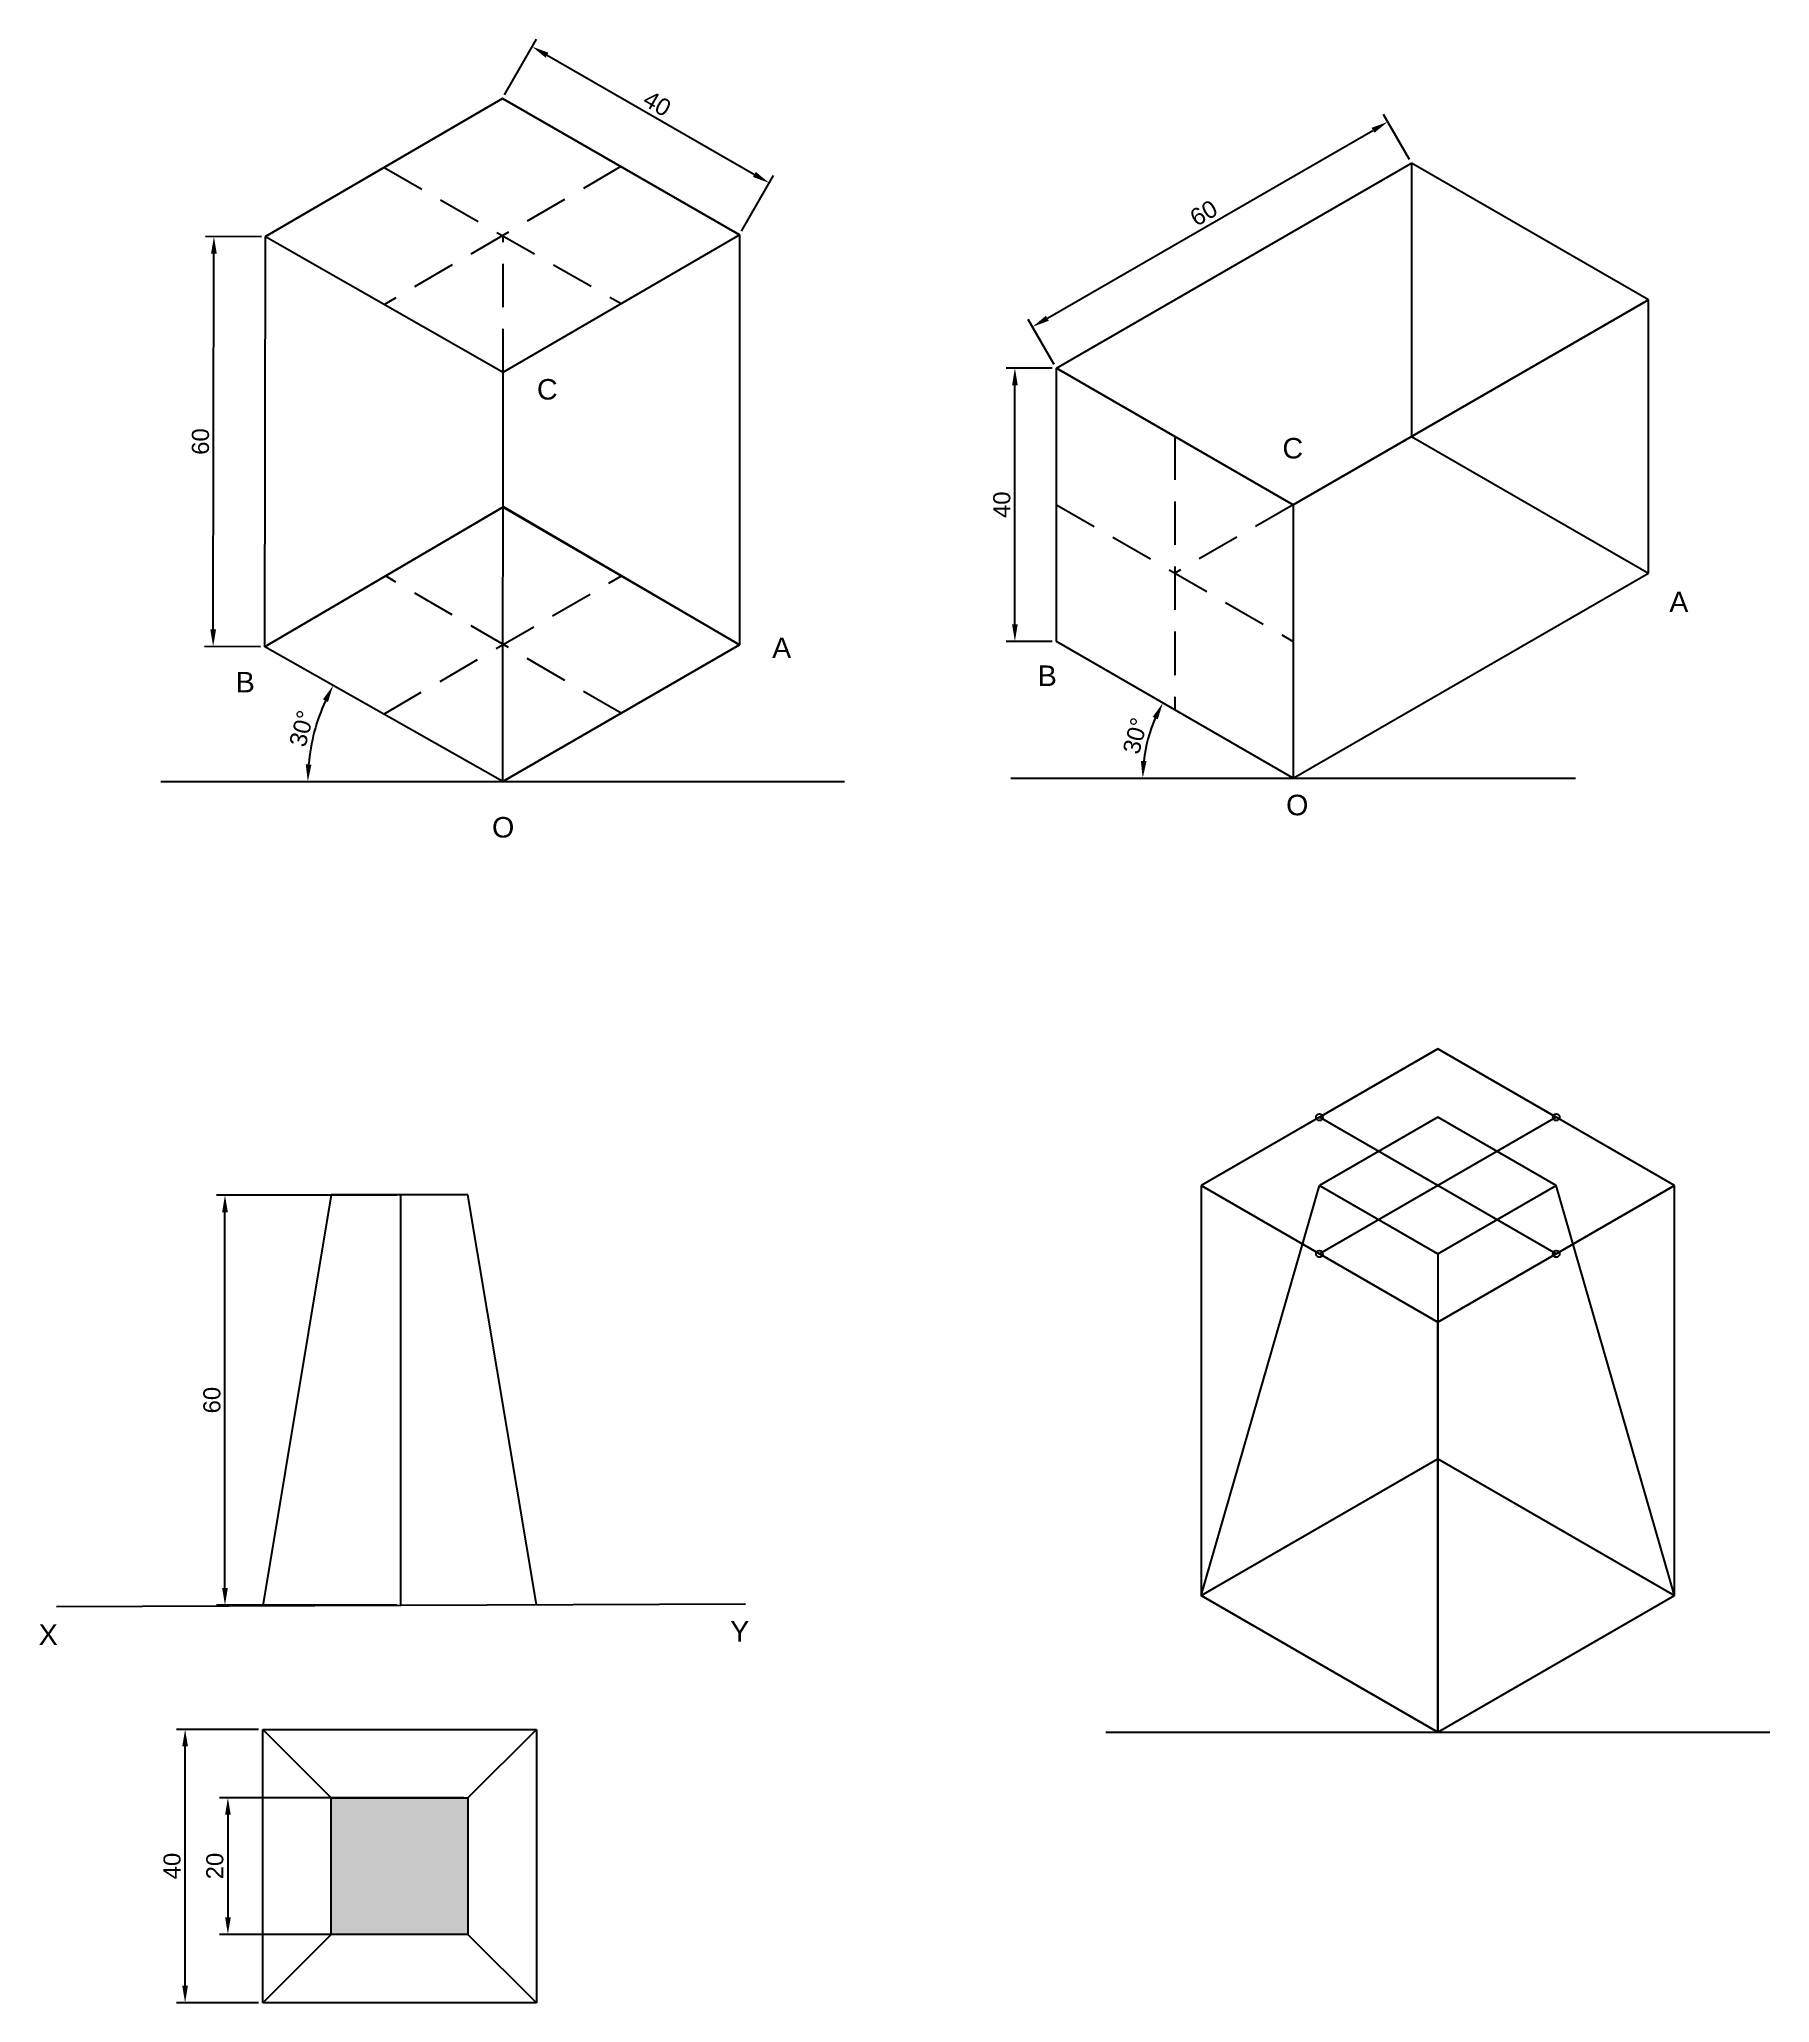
# Model space of a CAD drawing. Header units: centimetres. Extents: x 37019 to 37272, y 6620 to 6908.
import ezdxf

# ---------------------------------------------------------------- set-up
doc = ezdxf.new("R2010")
doc.units = ezdxf.units.CM
doc.header["$PDMODE"] = 33
doc.linetypes.add('HIDDEN', pattern=[9.525, 6.35, -3.175])
doc.layers.get('0').update_dxf_attribs({"true_color": 0xffffff})
doc.layers.add('Hash', color=2, linetype='Continuous')
doc.layers.add('POINT', color=3, linetype='Continuous')
doc.layers.add('Layer1', color=7, linetype='Continuous', true_color=0x707070)
doc.layers.add('Layer2', color=7, linetype='HIDDEN', true_color=0x969696)
doc.styles.add('Annotative', font='arial.ttf')
doc.styles.get("Standard").update_dxf_attribs({"font": 'arial.ttf'})
doc.dimstyles.new('Annotative', dxfattribs={"dimscale": 0, "dimtxt": 2.5, "dimasz": 2.5, "dimexe": 1.25, "dimexo": 0.625, "dimtad": 1, "dimtxsty": 'Standard', "dimcen": 2.5, "dimadec": 0, "dimazin": 0, "dimtfac": 1, "dimtmove": 0, "dimatfit": 3, "dimfxl": 1, "dimarcsym": 0})

# ---------------------------------------------------------------- blocks, each defined once
blk = doc.blocks.new('*D2')
at = {"color": 0, "lineweight": -2, "transparency": 16777216}
for p, q in [((37051.59, 6878.93), (37043.4, 6878.95)), ((37044.54, 6821.45), (37044.65, 6876.45)), ((37051.47, 6818.93), (37043.28, 6818.95))]:
    blk.add_line(p, q, dxfattribs=at)
at = {"color": 0, "transparency": 16777216}
for points in [[(37044.23, 6876.45), (37045.06, 6876.45), (37044.65, 6878.95)], [(37044.12, 6821.45), (37044.96, 6821.45), (37044.53, 6818.95)]]:
    blk.add_solid(points, dxfattribs=at)
at = {"layer": 'Defpoints', "color": 0, "transparency": 16777216}
for p in [(37044.65, 6878.95), (37052.21, 6878.93), (37052.1, 6818.93)]:
    blk.add_point(p, dxfattribs=at)
at = {"color": 0, "transparency": 16777216, "insert": (37042.69, 6848.95), "char_height": 2.5, "attachment_point": 5, "rotation": 89.8886}
blk.add_mtext('60', dxfattribs=at)
blk = doc.blocks.new('*D3')
at = {"color": 0, "lineweight": -2, "transparency": 16777216}
for p, q in [((37087.16, 6899.69), (37091.83, 6907.82)), ((37093.37, 6905.49), (37123.71, 6888.03)), ((37121.83, 6879.74), (37126.5, 6887.87))]:
    blk.add_line(p, q, dxfattribs=at)
at = {"color": 0, "transparency": 16777216}
for points in [[(37093.58, 6905.85), (37093.17, 6905.13), (37091.21, 6906.73)], [(37123.92, 6888.4), (37123.5, 6887.67), (37125.88, 6886.79)]]:
    blk.add_solid(points, dxfattribs=at)
at = {"layer": 'Defpoints', "color": 0, "transparency": 16777216}
for p in [(37086.84, 6899.15), (37125.88, 6886.79), (37121.52, 6879.2)]:
    blk.add_point(p, dxfattribs=at)
at = {"color": 0, "transparency": 16777216, "insert": (37109.49, 6898.41), "char_height": 2.5, "attachment_point": 5, "rotation": 330.0873}
blk.add_mtext('40', dxfattribs=at)
blk = doc.blocks.new('*D4')
at = {"color": 0, "lineweight": -2, "transparency": 16777216}
blk.add_arc((37086.89, 6799.19), 28.5, 155.4583, 174.9732, dxfattribs=at)
at = {"color": 0, "transparency": 16777216}
for points in [[(37060.59, 6811.22), (37061.33, 6810.84), (37062.09, 6813.26)], [(37058.91, 6801.67), (37058.08, 6801.71), (37058.38, 6799.19)]]:
    blk.add_solid(points, dxfattribs=at)
at = {"layer": 'Defpoints', "color": 0, "transparency": 16777216}
for p in [(37052.1, 6818.93), (37060.05, 6808.81), (37036.89, 6799.19), (37086.89, 6799.19), (37136.89, 6799.19)]:
    blk.add_point(p, dxfattribs=at)
at = {"color": 0, "transparency": 16777216, "insert": (37057.49, 6806.95), "char_height": 2.5, "attachment_point": 5, "rotation": 75.2157}
blk.add_mtext('30°', dxfattribs=at)
blk = doc.blocks.new('*D5')
at = {"color": 0, "lineweight": -2, "transparency": 16777216}
for p, q in [((37167.26, 6859.7), (37160.56, 6859.7)), ((37161.81, 6822.2), (37161.81, 6857.2)), ((37167.26, 6819.7), (37160.56, 6819.7))]:
    blk.add_line(p, q, dxfattribs=at)
at = {"color": 0, "transparency": 16777216}
for points in [[(37161.4, 6857.2), (37162.23, 6857.2), (37161.81, 6859.7)], [(37161.4, 6822.2), (37162.23, 6822.2), (37161.81, 6819.7)]]:
    blk.add_solid(points, dxfattribs=at)
at = {"layer": 'Defpoints', "color": 0, "transparency": 16777216}
for p in [(37161.81, 6859.7), (37167.88, 6859.7), (37167.88, 6819.7)]:
    blk.add_point(p, dxfattribs=at)
at = {"color": 0, "transparency": 16777216, "insert": (37159.91, 6839.7), "char_height": 2.5, "attachment_point": 5, "rotation": 90}
blk.add_mtext('40', dxfattribs=at)
blk = doc.blocks.new('*D6')
at = {"color": 0, "lineweight": -2, "transparency": 16777216}
for p, q in [((37219.53, 6890.24), (37215.73, 6896.83)), ((37166.56, 6866.99), (37214.19, 6894.49)), ((37167.57, 6860.24), (37163.77, 6866.83))]:
    blk.add_line(p, q, dxfattribs=at)
at = {"color": 0, "transparency": 16777216}
for points in [[(37213.99, 6894.86), (37214.4, 6894.13), (37216.36, 6895.74)], [(37166.35, 6867.36), (37166.77, 6866.63), (37164.4, 6865.74)]]:
    blk.add_solid(points, dxfattribs=at)
at = {"layer": 'Defpoints', "color": 0, "transparency": 16777216}
for p in [(37216.36, 6895.74), (37219.85, 6889.7), (37167.88, 6859.7)]:
    blk.add_point(p, dxfattribs=at)
at = {"color": 0, "transparency": 16777216, "insert": (37189.43, 6882.39), "char_height": 2.5, "attachment_point": 5, "rotation": 30}
blk.add_mtext('60', dxfattribs=at)
blk = doc.blocks.new('*D7')
at = {"color": 0, "lineweight": -2, "transparency": 16777216}
blk.add_arc((37202.53, 6799.7), 22.01, 156.5106, 173.4894, dxfattribs=at)
at = {"color": 0, "transparency": 16777216}
for points in [[(37181.97, 6808.66), (37182.71, 6808.29), (37183.46, 6810.71)], [(37181.07, 6802.18), (37180.24, 6802.22), (37180.51, 6799.7)]]:
    blk.add_solid(points, dxfattribs=at)
at = {"layer": 'Defpoints', "color": 0, "transparency": 16777216}
for p in [(37167.88, 6819.7), (37181.84, 6807.23), (37161.23, 6799.7), (37202.53, 6799.7), (37243.82, 6799.7)]:
    blk.add_point(p, dxfattribs=at)
at = {"color": 0, "transparency": 16777216, "insert": (37179.43, 6805.89), "char_height": 2.5, "attachment_point": 5, "rotation": 75}
blk.add_mtext('30°', dxfattribs=at)
blk = doc.blocks.new('*D8')
at = {"color": 0, "lineweight": -2, "transparency": 16777216}
for p, q in [((37071.39, 6738.67), (37045.01, 6738.67)), ((37046.26, 6681.17), (37046.26, 6736.17)), ((37071.39, 6678.67), (37045.01, 6678.67))]:
    blk.add_line(p, q, dxfattribs=at)
at = {"color": 0, "transparency": 16777216}
for points in [[(37045.85, 6736.17), (37046.68, 6736.17), (37046.26, 6738.67)], [(37045.85, 6681.17), (37046.68, 6681.17), (37046.26, 6678.67)]]:
    blk.add_solid(points, dxfattribs=at)
at = {"layer": 'Defpoints', "color": 0, "transparency": 16777216}
for p in [(37046.26, 6738.67), (37072.01, 6738.67), (37072.01, 6678.67)]:
    blk.add_point(p, dxfattribs=at)
at = {"color": 0, "transparency": 16777216, "insert": (37044.36, 6708.67), "char_height": 2.5, "attachment_point": 5, "rotation": 90}
blk.add_mtext('60', dxfattribs=at)
blk = doc.blocks.new('*D9')
at = {"color": 0, "lineweight": -2, "transparency": 16777216}
for p, q in [((37081.18, 6650.49), (37045.44, 6650.49)), ((37046.69, 6647.99), (37046.69, 6632.99)), ((37081.18, 6630.49), (37045.44, 6630.49))]:
    blk.add_line(p, q, dxfattribs=at)
at = {"color": 0, "transparency": 16777216}
for points in [[(37046.28, 6647.99), (37047.11, 6647.99), (37046.69, 6650.49)], [(37046.28, 6632.99), (37047.11, 6632.99), (37046.69, 6630.49)]]:
    blk.add_solid(points, dxfattribs=at)
at = {"layer": 'Defpoints', "color": 0, "transparency": 16777216}
for p in [(37081.81, 6650.49), (37046.69, 6630.49), (37081.81, 6630.49)]:
    blk.add_point(p, dxfattribs=at)
at = {"color": 0, "transparency": 16777216, "insert": (37044.79, 6640.49), "char_height": 2.5, "attachment_point": 5, "rotation": 90}
blk.add_mtext('20', dxfattribs=at)
blk = doc.blocks.new('*D10')
at = {"color": 0, "lineweight": -2, "transparency": 16777216}
for p, q in [((37051.18, 6660.49), (37039.18, 6660.49)), ((37040.43, 6622.99), (37040.43, 6657.99)), ((37051.18, 6620.49), (37039.18, 6620.49))]:
    blk.add_line(p, q, dxfattribs=at)
at = {"color": 0, "transparency": 16777216}
for points in [[(37040.01, 6657.99), (37040.85, 6657.99), (37040.43, 6660.49)], [(37040.01, 6622.99), (37040.85, 6622.99), (37040.43, 6620.49)]]:
    blk.add_solid(points, dxfattribs=at)
at = {"layer": 'Defpoints', "color": 0, "transparency": 16777216}
for p in [(37040.43, 6660.49), (37051.81, 6660.49), (37051.81, 6620.49)]:
    blk.add_point(p, dxfattribs=at)
at = {"color": 0, "transparency": 16777216, "insert": (37038.53, 6640.49), "char_height": 2.5, "attachment_point": 5, "rotation": 90}
blk.add_mtext('40', dxfattribs=at)

msp = doc.modelspace()

# ---------------------------------------------------------------- hatches: boundary and pattern name
at = {"layer": 'Hash'}
h = msp.add_hatch(color=256, dxfattribs=at)
h.dxf.hatch_style = 1
h.paths.add_polyline_path([(37081.809, 6630.487), (37081.809, 6650.487), (37061.809, 6650.487), (37061.809, 6630.487)])

# ---------------------------------------------------------------- linework, layer by layer
for p, q in [((37086.844, 6899.149), (37052.212, 6878.932)), ((37052.212, 6878.932), (37086.844, 6899.149)), ((37121.515, 6879.202), (37086.844, 6899.149)), ((37086.844, 6899.149), (37121.515, 6879.202)), ((37167.885, 6859.703), (37219.846, 6889.703)), ((37254.487, 6869.703), (37219.846, 6889.703)), ((37219.846, 6889.703), (37219.846, 6849.703)), ((37052.095, 6818.932), (37052.212, 6878.932)), ((37052.212, 6878.932), (37086.942, 6859.086)), ((37086.942, 6859.086), (37121.515, 6879.202)), ((37121.515, 6879.202), (37121.515, 6819.202)), ((37254.487, 6869.703), (37202.526, 6839.703)), ((37202.526, 6839.703), (37254.487, 6869.703)), ((37254.487, 6829.703), (37254.487, 6869.703)), ((37254.487, 6829.703), (37254.487, 6869.703)), ((37086.886, 6799.193), (37086.942, 6859.086)), ((37167.885, 6819.703), (37167.885, 6859.703)), ((37167.885, 6859.703), (37202.526, 6839.703)), ((37202.526, 6839.703), (37167.885, 6859.703)), ((37219.846, 6849.703), (37254.487, 6829.703)), ((37086.987, 6839.396), (37052.483, 6819.159)), ((37052.483, 6819.159), (37086.987, 6839.396)), ((37121.515, 6819.202), (37086.987, 6839.396)), ((37086.987, 6839.396), (37121.515, 6819.202)), ((37202.526, 6839.703), (37202.526, 6799.703)), ((37202.526, 6799.703), (37254.487, 6829.703)), ((37086.886, 6799.193), (37052.095, 6818.932)), ((37121.515, 6819.202), (37086.886, 6799.193)), ((37086.886, 6799.193), (37121.515, 6819.202)), ((37121.515, 6819.202), (37086.886, 6799.193)), ((37202.526, 6799.703), (37167.885, 6819.703)), ((37036.886, 6799.193), (37136.886, 6799.193)), ((37161.231, 6799.703), (37243.821, 6799.703)), ((37223.679, 6750.077), (37206.359, 6740.077)), ((37241, 6740.077), (37223.679, 6750.077)), ((37061.809, 6738.708), (37051.809, 6678.591)), ((37081.809, 6738.708), (37061.809, 6738.708)), ((37091.809, 6678.747), (37081.809, 6738.708)), ((37189.038, 6680.077), (37206.359, 6740.077)), ((37206.359, 6740.077), (37223.679, 6730.077)), ((37206.359, 6740.077), (37223.679, 6730.077)), ((37223.679, 6730.077), (37241, 6740.077)), ((37258.32, 6680.077), (37241, 6740.077)), ((37223.679, 6730.077), (37223.679, 6660.077)), ((37021.604, 6678.474), (37122.418, 6678.866)), ((37223.679, 6660.077), (37189.038, 6680.077)), ((37223.679, 6660.077), (37258.32, 6680.077)), ((37051.809, 6620.487), (37051.809, 6660.487)), ((37051.809, 6660.487), (37091.809, 6660.487)), ((37051.809, 6660.487), (37061.809, 6650.487)), ((37081.809, 6650.487), (37091.809, 6660.487)), ((37091.809, 6660.487), (37091.809, 6620.487)), ((37061.809, 6630.487), (37061.809, 6650.487)), ((37061.809, 6650.487), (37081.809, 6650.487)), ((37081.809, 6650.487), (37081.809, 6630.487)), ((37051.809, 6620.487), (37061.809, 6630.487)), ((37081.809, 6630.487), (37061.809, 6630.487)), ((37081.809, 6630.487), (37091.809, 6620.487)), ((37091.809, 6620.487), (37051.809, 6620.487))]:
    msp.add_line(p, q)
at = {"layer": 'Layer1'}
for p, q in [((37219.846, 6889.703), (37219.846, 6849.703)), ((37086.96, 6879.045), (37086.96, 6879.14)), ((37219.846, 6849.703), (37202.526, 6839.703)), ((37219.846, 6849.703), (37254.487, 6829.703)), ((37086.923, 6839.358), (37052.095, 6818.932)), ((37121.515, 6819.202), (37086.923, 6839.358)), ((37223.679, 6760.077), (37189.038, 6740.077)), ((37206.359, 6750.077), (37223.679, 6760.077)), ((37258.32, 6740.077), (37223.679, 6760.077)), ((37223.679, 6760.077), (37241, 6750.077)), ((37258.32, 6740.077), (37223.679, 6760.077)), ((37241, 6730.077), (37206.359, 6750.077)), ((37241, 6750.077), (37206.359, 6730.077)), ((37072.011, 6678.67), (37072.011, 6738.67)), ((37189.038, 6740.077), (37223.679, 6720.077)), ((37223.679, 6720.077), (37189.038, 6740.077)), ((37189.038, 6740.077), (37189.038, 6680.077)), ((37206.359, 6730.077), (37189.038, 6740.077)), ((37223.679, 6720.077), (37258.32, 6740.077)), ((37258.32, 6740.077), (37223.679, 6720.077)), ((37258.32, 6680.077), (37258.32, 6740.077)), ((37223.679, 6720.077), (37241, 6730.077)), ((37223.679, 6660.077), (37223.679, 6720.077)), ((37189.038, 6680.077), (37223.679, 6700.077)), ((37223.679, 6700.077), (37258.32, 6680.077)), ((37072.011, 6678.67), (37072.011, 6678.67)), ((37189.038, 6680.077), (37223.679, 6660.077)), ((37223.679, 6660.077), (37258.32, 6680.077)), ((37175.131, 6660.077), (37272.228, 6660.077))]:
    msp.add_line(p, q, dxfattribs=at)
at = {"layer": 'Layer2'}
for p, q in [((37069.528, 6889.04), (37104.228, 6869.144)), ((37104.179, 6889.176), (37069.577, 6869.009)), ((37086.942, 6859.086), (37086.96, 6879.045)), ((37185.205, 6849.703), (37185.205, 6809.703)), ((37167.885, 6839.703), (37202.526, 6819.703)), ((37202.526, 6839.703), (37185.205, 6829.703)), ((37069.491, 6809.063), (37104.251, 6829.299)), ((37104.201, 6809.198), (37069.735, 6829.277))]:
    msp.add_line(p, q, dxfattribs=at)
at = {"layer": 'POINT'}
for p in [(37206.359, 6750.077), (37241, 6750.077), (37206.359, 6730.077), (37241, 6730.077)]:
    msp.add_point(p, dxfattribs=at)

# ---------------------------------------------------------------- texts
at = {"style": 'Annotative'}
for s, p in [('C', (37091.897, 6855.094)), ('C', (37200.949, 6846.474)), ('A', (37257.537, 6823.99)), ('A', (37126.301, 6817.257)), ('B', (37165.149, 6813.179)), ('B', (37047.829, 6812.237)), ('O', (37201.486, 6794.26)), ('O', (37085.326, 6791.002)), ('X', (37019.006, 6672.846)), ('Y', (37120.166, 6673.346))]:
    msp.add_text(s, height=3, dxfattribs=at).set_placement(p)

# ---------------------------------------------------------------- dimensions: what is measured, and where the dimension line sits
for p1, p2, distance, picture, middle in [((37086.844, 6899.149), (37121.515, 6879.202), 8.752, '*D3', (37109.492, 6898.409)), ((37167.885, 6859.703), (37219.846, 6889.703), 6.975, '*D6', (37189.427, 6882.391)), ((37052.095, 6818.932), (37052.212, 6878.932), 7.562, '*D2', (37042.69, 6848.95))]:
    dim = msp.add_aligned_dim(p1=p1, p2=p2, distance=distance, dimstyle='Annotative')
    dim.commit()
    dim.dimension.update_dxf_attribs({"geometry": picture, "text_midpoint": middle})
for base, p1, p2, picture, middle in [((37161.815, 6859.703), (37167.885, 6819.703), (37167.885, 6859.703), '*D5', (37159.913, 6839.703)), ((37046.262, 6738.67), (37072.011, 6678.67), (37072.011, 6738.67), '*D8', (37044.361, 6708.67)), ((37040.431, 6660.487), (37051.809, 6620.487), (37051.809, 6660.487), '*D10', (37038.53, 6640.487)), ((37046.695, 6630.487), (37081.809, 6650.487), (37081.809, 6630.487), '*D9', (37044.793, 6640.487))]:
    dim = msp.add_linear_dim(base=base, p1=p1, p2=p2, angle=90, dimstyle='Annotative')
    dim.commit()
    dim.dimension.update_dxf_attribs({"geometry": picture, "text_midpoint": middle})
for base, line1, line2, picture, middle in [((37060.052, 6808.808), ((37036.886, 6799.193), (37136.886, 6799.193)), ((37086.886, 6799.193), (37052.095, 6818.932)), '*D4', (37057.486, 6806.952)), ((37181.841, 6807.232), ((37202.526, 6799.703), (37167.885, 6819.703)), ((37161.231, 6799.703), (37243.821, 6799.703)), '*D7', (37179.426, 6805.893))]:
    dim = msp.add_angular_dim_2l(base=base, line1=line1, line2=line2, dimstyle='Annotative', override={"dimscale": 0})
    dim.commit()
    dim.dimension.update_dxf_attribs({"geometry": picture, "text_midpoint": middle})

doc.saveas('drawing.dxf')
